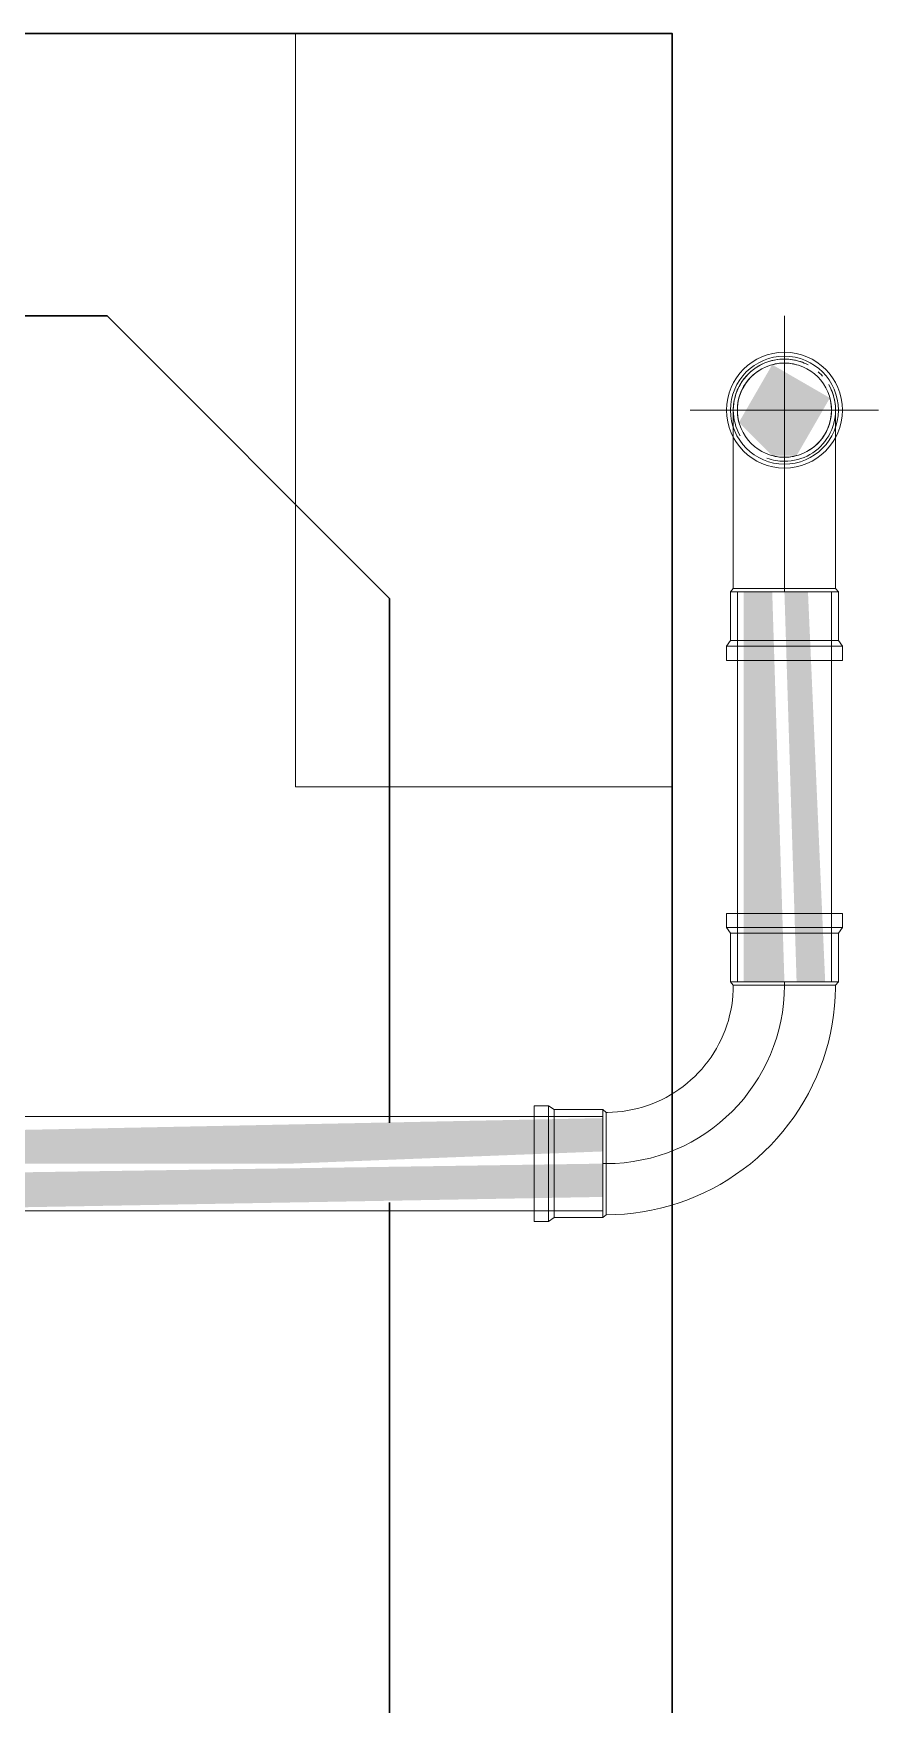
# Model space of a CAD drawing. Header units: metres. Extents: x 149 to 429, y -3 to 162.
# Drawn here: x 356.709 to 357.157, y 95.955 to 96.842 of the extents above; entities that cross this region are included whole.
import ezdxf

# ---------------------------------------------------------------- set-up
doc = ezdxf.new("R2010")
doc.units = ezdxf.units.M
doc.layers.add('1053_ARQ_BASE_MATADOURO_dwg', color=7, linetype='Continuous', lineweight=5, true_color=0x767676)
for name, color, linetype, lineweight in [('A-DETL-GENF', 7, 'Continuous', 5), ('A-PAREDE', 7, 'Continuous', 30), ('P-PIPE', 7, 'Continuous', 5), ('P-PIPE-CNTR', 7, 'Continuous', 5), ('S-COLS', 7, 'Continuous', 5)]:
    doc.layers.add(name, color=color, linetype=linetype, lineweight=lineweight)

# ---------------------------------------------------------------- blocks, each defined once
blk = doc.blocks.new('Pilar retangular - 20 x 40 cm-4014565-TÉRREO 1_20 - Dependente 2')
at = {"layer": 'A-DETL-GENF', "color": 253, "true_color": 0xaaaaaa}
for p, q in [((0.1, 0.2), (-0.1, 0.2)), ((-0.1, 0.2), (-0.1, -0.2)), ((0.1, -0.2), (0.1, 0.2)), ((-0.1, -0.2), (0.1, -0.2))]:
    blk.add_line(p, q, dxfattribs=at)
at = {"layer": 'S-COLS', "color": 253, "true_color": 0xacaaae}
for p, q in [((0.1, 0.2), (-0.1, 0.2)), ((-0.1, 0.2), (-0.1, -0.2)), ((0.1, -0.2), (0.1, 0.2)), ((-0.1, -0.2), (0.1, -0.2))]:
    blk.add_line(p, q, dxfattribs=at)
at = {"layer": 'S-COLS', "color": 253, "true_color": 0xadaab1}
for p, q in [((-0.1, -0.2), (-0.1, 0.2)), ((-0.1, 0.2), (0.1, 0.2)), ((0.1, 0.2), (0.1, -0.2)), ((0.1, -0.2), (-0.1, -0.2))]:
    blk.add_line(p, q, dxfattribs=at)
blk = doc.blocks.new('AF_Soldavel_Curva 45_90 - Standard-V127-TÉRREO 1_20 - Dependente 2')
at = {"layer": 'P-PIPE', "color": 4, "lineweight": 15, "true_color": 0x00ffff}
for p, q in [((-0.03075, 0.13284), (-0.03075, 0.12534)), ((-0.02174, 0.13284), (-0.03075, 0.13284)), ((0.03075, 0.13284), (-0.03075, 0.13284)), ((-0.03075, 0.12534), (-0.02865, 0.12234)), ((-0.03075, 0.12534), (0.03075, 0.12534)), ((-0.03075, 0.12534), (-0.02356, 0.12534)), ((-0.025, 0.13284), (0.025, 0.13284)), ((-0.025, 0.13284), (-0.02165, 0.13284)), ((0.02165, 0.13284), (0.025, 0.13284)), ((0.03075, 0.13284), (0.02174, 0.13284)), ((0.02356, 0.12534), (0.03075, 0.12534)), ((0.02865, 0.12234), (0.03075, 0.12534)), ((0.03075, 0.12534), (0.03075, 0.13284)), ((-0.02865, 0.12234), (-0.02865, 0.09644)), ((-0.02865, 0.12234), (0.02865, 0.12234)), ((-0.02865, 0.12234), (-0.02195, 0.12234)), ((0.02195, 0.12234), (0.02865, 0.12234)), ((0.02865, 0.09644), (0.02865, 0.12234)), ((-0.02865, 0.09644), (-0.02715, 0.09474)), ((-0.02865, 0.09644), (-0.02195, 0.09644)), ((-0.02865, 0.09644), (0.02865, 0.09644)), ((-0.02715, 0.09474), (0.02715, 0.09474)), ((-0.02715, 0.09474), (0.02715, 0.09474)), ((-0.02165, 0.09644), (-0.025, 0.09644)), ((0.025, 0.09644), (-0.025, 0.09644)), ((0.025, 0.09644), (0.02165, 0.09644)), ((0.02195, 0.09644), (0.02865, 0.09644)), ((0.02715, 0.09474), (0.02865, 0.09644)), ((-0.12534, 0.03075), (-0.13284, 0.03075)), ((-0.13284, 0.03075), (-0.13284, 0.02663)), ((-0.13284, 0.03075), (-0.13284, -0.03075)), ((-0.12234, 0.02865), (-0.12534, 0.03075)), ((-0.12534, 0.03075), (-0.12534, -0.03075)), ((-0.12534, 0.03075), (-0.12534, 0.02356)), ((-0.09644, 0.02865), (-0.12234, 0.02865)), ((-0.12234, 0.02865), (-0.12234, -0.02865)), ((-0.12234, 0.02865), (-0.12234, 0.02195)), ((-0.09474, 0.02715), (-0.09644, 0.02865)), ((-0.09644, 0.02865), (-0.09644, -0.02865)), ((-0.09644, 0.02865), (-0.09644, 0.02195)), ((-0.09474, 0.02715), (-0.09474, -0.02715)), ((-0.09474, 0.02715), (-0.09474, -0.02715)), ((-0.13284, -0.025), (-0.13284, 0.025)), ((-0.13284, 0.02415), (-0.13284, 0.025)), ((-0.09644, 0.025), (-0.09644, -0.025)), ((-0.09644, 0.025), (-0.09644, 0.02415)), ((-0.13284, -0.025), (-0.13284, -0.02415)), ((-0.12534, -0.02356), (-0.12534, -0.03075)), ((-0.12234, -0.02195), (-0.12234, -0.02865)), ((-0.09644, -0.02195), (-0.09644, -0.02865)), ((-0.09644, -0.02415), (-0.09644, -0.025)), ((-0.13284, -0.02663), (-0.13284, -0.03075)), ((-0.13284, -0.03075), (-0.12534, -0.03075)), ((-0.12534, -0.03075), (-0.12234, -0.02865)), ((-0.12234, -0.02865), (-0.09644, -0.02865)), ((-0.09644, -0.02865), (-0.09474, -0.02715))]:
    blk.add_line(p, q, dxfattribs=at)
at = {"layer": 'P-PIPE', "color": 4, "lineweight": 15, "true_color": 0x00ffff, "flags": 128}
for points in [[(-0.09474, -0.02715), (-0.08987, -0.02705), (-0.085, -0.02676), (-0.08015, -0.02627), (-0.07532, -0.02559), (-0.07052, -0.02472), (-0.06577, -0.02366), (-0.06106, -0.0224), (-0.0564, -0.02096), (-0.0518, -0.01934), (-0.04727, -0.01753), (-0.04282, -0.01554), (-0.03845, -0.01338), (-0.03418, -0.01104), (-0.02999, -0.00853), (-0.02592, -0.00586), (-0.02195, -0.00303), (-0.0181, -0.00004), (-0.01437, 0.0031), (-0.01077, 0.00639), (-0.0073, 0.00982), (-0.00398, 0.01338), (-0.00079, 0.01708), (0.00224, 0.0209), (0.00511, 0.02483), (0.00783, 0.02888), (0.01038, 0.03304), (0.01276, 0.03729), (0.01497, 0.04163), (0.01701, 0.04606), (0.01887, 0.05057), (0.02054, 0.05515), (0.02203, 0.05979), (0.02334, 0.06449), (0.02445, 0.06924), (0.02538, 0.07402), (0.02611, 0.07884), (0.02665, 0.08369), (0.02699, 0.08855), (0.02714, 0.09342), (0.02715, 0.09474)], [(-0.02715, 0.09474), (-0.0272, 0.09204), (-0.02737, 0.08934), (-0.02764, 0.08665), (-0.02801, 0.08397), (-0.0285, 0.08131), (-0.02909, 0.07867), (-0.02978, 0.07606), (-0.03058, 0.07348), (-0.03148, 0.07093), (-0.03249, 0.06842), (-0.03359, 0.06595), (-0.03479, 0.06353), (-0.03608, 0.06116), (-0.03747, 0.05884), (-0.03896, 0.05658), (-0.04053, 0.05438), (-0.04218, 0.05224), (-0.04393, 0.05017), (-0.04575, 0.04818), (-0.04765, 0.04625), (-0.04963, 0.04441), (-0.05167, 0.04265), (-0.05379, 0.04097), (-0.05598, 0.03937), (-0.05822, 0.03786), (-0.06052, 0.03645), (-0.06288, 0.03513), (-0.06529, 0.0339), (-0.06775, 0.03277), (-0.07025, 0.03174), (-0.07279, 0.03081), (-0.07536, 0.02999), (-0.07797, 0.02926), (-0.0806, 0.02865), (-0.08325, 0.02813), (-0.08592, 0.02773), (-0.08861, 0.02743), (-0.09131, 0.02724), (-0.09401, 0.02715), (-0.09474, 0.02715)]]:
    blk.add_lwpolyline(points, dxfattribs=at)
blk = doc.blocks.new('AF_Soldavel_Curva 45_90 - Standard-V133-TÉRREO 1_20 - Dependente 2')
at = {"layer": 'P-PIPE'}
for p, q in [((150.67517, 96.54722), (150.67367, 96.54552)), ((150.67367, 96.54552), (150.67367, 96.51962)), ((150.67367, 96.54552), (150.70232, 96.54552)), ((150.67517, 96.54722), (150.70232, 96.54722)), ((150.67732, 96.54552), (150.70232, 96.54552)), ((150.70232, 96.54722), (150.72947, 96.54722)), ((150.70232, 96.54552), (150.73097, 96.54552)), ((150.70232, 96.54552), (150.72732, 96.54552)), ((150.73097, 96.54552), (150.72947, 96.54722)), ((150.73097, 96.51962), (150.73097, 96.54552)), ((150.67367, 96.51962), (150.67157, 96.51662)), ((150.67157, 96.51662), (150.67157, 96.50912)), ((150.67157, 96.51662), (150.70232, 96.51662)), ((150.67367, 96.51962), (150.70232, 96.51962)), ((150.70232, 96.51962), (150.73097, 96.51962)), ((150.70232, 96.51662), (150.73307, 96.51662)), ((150.73307, 96.51662), (150.73097, 96.51962)), ((150.73307, 96.50912), (150.73307, 96.51662)), ((150.67157, 96.50912), (150.70232, 96.50912)), ((150.70232, 96.50912), (150.67732, 96.50912)), ((150.70232, 96.50912), (150.73307, 96.50912)), ((150.72732, 96.50912), (150.70232, 96.50912))]:
    blk.add_line(p, q, dxfattribs=at)
at = {"layer": 'P-PIPE', "flags": 128}
for points in [[(150.67517, 96.64196), (150.67519, 96.64304), (150.67525, 96.64413), (150.67536, 96.64521), (150.67551, 96.64628), (150.67571, 96.64735), (150.67595, 96.64841), (150.67623, 96.64946), (150.67655, 96.6505), (150.67691, 96.65152), (150.67731, 96.65253), (150.67775, 96.65352), (150.67824, 96.6545), (150.67876, 96.65545), (150.67932, 96.65638), (150.67991, 96.65729), (150.68054, 96.65817), (150.68121, 96.65903), (150.68191, 96.65986), (150.68264, 96.66066), (150.6834, 96.66143), (150.6842, 96.66218), (150.68502, 96.66288), (150.68587, 96.66356), (150.68675, 96.6642), (150.68765, 96.6648), (150.68857, 96.66537), (150.68952, 96.6659), (150.69049, 96.6664), (150.69148, 96.66685), (150.69248, 96.66726), (150.6935, 96.66764), (150.69453, 96.66797), (150.69558, 96.66826), (150.69664, 96.66851), (150.6977, 96.66871), (150.69878, 96.66888), (150.69986, 96.669), (150.70094, 96.66907), (150.70202, 96.66911), (150.70232, 96.66911)], [(150.70232, 96.66911), (150.7034, 96.66909), (150.70449, 96.66902), (150.70557, 96.66891), (150.70664, 96.66876), (150.70771, 96.66857), (150.70877, 96.66833), (150.70982, 96.66805), (150.71086, 96.66773), (150.71188, 96.66737), (150.71289, 96.66697), (150.71388, 96.66652), (150.71486, 96.66604)], [(150.72022, 96.66237), (150.72102, 96.66164), (150.72179, 96.66087), (150.72254, 96.66008)], [(150.72676, 96.65379), (150.72721, 96.6528), (150.72762, 96.6518), (150.728, 96.65078), (150.72833, 96.64974), (150.72862, 96.6487), (150.72887, 96.64764), (150.72907, 96.64657), (150.72924, 96.6455), (150.72936, 96.64442), (150.72943, 96.64334), (150.72947, 96.64225), (150.72947, 96.64196)], [(150.67517, 96.54722), (150.67517, 96.55101), (150.67517, 96.55479), (150.67517, 96.55856), (150.67517, 96.56231), (150.67517, 96.56604), (150.67517, 96.56974), (150.67517, 96.5734), (150.67517, 96.57702), (150.67517, 96.58059), (150.67517, 96.58411), (150.67517, 96.58757), (150.67517, 96.59097), (150.67517, 96.59429), (150.67517, 96.59754), (150.67517, 96.60071), (150.67517, 96.6038), (150.67517, 96.60679), (150.67517, 96.60969), (150.67517, 96.61249), (150.67517, 96.61518), (150.67517, 96.61777), (150.67517, 96.62024), (150.67517, 96.62259), (150.67517, 96.62483), (150.67517, 96.62694), (150.67517, 96.62892), (150.67517, 96.63078), (150.67517, 96.63249), (150.67517, 96.63408), (150.67517, 96.63552), (150.67517, 96.63682), (150.67517, 96.63798), (150.67517, 96.63899), (150.67517, 96.63986), (150.67517, 96.64058), (150.67517, 96.64115), (150.67517, 96.64157), (150.67517, 96.64184), (150.67517, 96.64195)], [(150.72947, 96.64196), (150.72947, 96.64188), (150.72947, 96.64166), (150.72947, 96.64128), (150.72947, 96.64075), (150.72947, 96.64007), (150.72947, 96.63924), (150.72947, 96.63827), (150.72947, 96.63715), (150.72947, 96.63589), (150.72947, 96.63448), (150.72947, 96.63293), (150.72947, 96.63125), (150.72947, 96.62944), (150.72947, 96.62749), (150.72947, 96.62541), (150.72947, 96.62321), (150.72947, 96.62089), (150.72947, 96.61844), (150.72947, 96.61589), (150.72947, 96.61322), (150.72947, 96.61045), (150.72947, 96.60758), (150.72947, 96.60461), (150.72947, 96.60155), (150.72947, 96.59841), (150.72947, 96.59518), (150.72947, 96.59187), (150.72947, 96.5885), (150.72947, 96.58505), (150.72947, 96.58155), (150.72947, 96.57799), (150.72947, 96.57438), (150.72947, 96.57073), (150.72947, 96.56704), (150.72947, 96.56332), (150.72947, 96.55957), (150.72947, 96.55581), (150.72947, 96.55203), (150.72947, 96.54824), (150.72947, 96.54722)]]:
    blk.add_lwpolyline(points, dxfattribs=at)
at = {"layer": 'P-PIPE'}
for radius, start, end in [(0.03075, 90, 270), (0.03075, 90, 270), (0.02865, 90, 270), (0.02865, 90, 270), (0.02715, 90, 210), (0.025, 90, 105), (0.025, 90, 105), (0.03075, 270, 90), (0.03075, 270, 90), (0.02865, 270, 90), (0.02865, 270, 90), (0.02715, 70, 90), (0.025, 75, 90), (0.025, 75, 90), (0.025, 120, 195), (0.025, 120, 195), (0.02715, 270, 30), (0.025, 300, 15), (0.025, 300, 15), (0.02715, 250, 270), (0.025, 255, 270), (0.025, 255, 270), (0.025, 270, 285), (0.025, 270, 285)]:
    blk.add_arc((150.70232, 96.64196), radius, start, end, dxfattribs=at)
blk = doc.blocks.new('1053_ARQ_BASE_MATADOURO_dwg_arq geral tgov-4039641-TÉRREO 1_20 - Dependente 2')
at = {"layer": 'A-PAREDE', "color": 253, "true_color": 0xaaaaaa}
blk.add_line((20.28292, 13.03532), (20.28292, 12.47758), dxfattribs=at)
at = {"layer": 'A-PAREDE', "color": 253, "true_color": 0xaaaaaa, "flags": 128}
for points in [[(17.23292, 13.65592), (20.43292, 13.65592), (20.43292, 12.48007)], [(20.13292, 10.60592), (17.53292, 10.60592), (17.38292, 10.75592), (17.38292, 13.35592), (17.53292, 13.50592), (20.13292, 13.50592), (20.28292, 13.35592), (20.28292, 13.07758)]]:
    blk.add_lwpolyline(points, dxfattribs=at)
blk = doc.blocks.new('1053_ARQ_BASE_MATADOURO_dwg-3625622-TÉRREO 1_20 - Dependente 2')
blk.add_blockref('1053_ARQ_BASE_MATADOURO_dwg_arq geral tgov-4039641-TÉRREO 1_20 - Dependente 2', (130.20979, 83.18603))

msp = doc.modelspace()

# ---------------------------------------------------------------- hatches: boundary and pattern name
at = {"layer": 'P-PIPE', "true_color": 0x69503c}
for points in [[(357.11383, 96.61781), (357.1315, 96.64843), (357.10088, 96.66611), (357.08321, 96.63549), (357.10088, 96.61781)], [(357.08968, 96.3384), (357.10736, 96.3384), (357.10088, 96.54552), (357.0857, 96.54552), (357.0857, 96.3384)], [(357.12901, 96.3384), (357.11986, 96.54552), (357.10736, 96.54552), (357.11383, 96.3384), (357.12503, 96.3384)], [(356.84512, 96.24196), (357.01092, 96.24843), (357.01092, 96.26611), (356.57926, 96.25736), (356.58734, 96.24196), (356.64776, 96.24196)], [(356.64776, 96.21781), (357.01092, 96.22428), (357.01092, 96.24196), (356.57926, 96.23549), (356.58734, 96.21781), (356.64116, 96.21781)]]:
    msp.add_hatch(color=27, dxfattribs=at).paths.add_polyline_path(points)

# ---------------------------------------------------------------- linework, layer by layer
at = {"layer": 'P-PIPE', "color": 4, "lineweight": 15, "true_color": 0x00ffff}
for p, q in [((357.08236, 96.54552), (357.08236, 96.3384)), ((357.13236, 96.54552), (357.08236, 96.54552)), ((357.13236, 96.3384), (357.13236, 96.54552)), ((357.08236, 96.3384), (357.13236, 96.3384)), ((357.01092, 96.26696), (356.57926, 96.26696)), ((357.01092, 96.21696), (357.01092, 96.26696)), ((356.57926, 96.21696), (357.01092, 96.21696))]:
    msp.add_line(p, q, dxfattribs=at)
at = {"layer": 'P-PIPE'}
for start, end in [(90, 180), (90, 105), (75, 90), (0, 90), (120, 180), (180, 195), (180, 270), (270, 0), (300, 0), (0, 15), (255, 270), (270, 285)]:
    msp.add_arc((357.10736, 96.64196), 0.025, start, end, dxfattribs=at)
at = {"layer": 'P-PIPE-CNTR'}
for p, q in [((357.10736, 96.59196), (357.10736, 96.69196)), ((357.05736, 96.64196), (357.15736, 96.64196)), ((357.10736, 96.61421), (357.10736, 96.54722)), ((357.10736, 96.54722), (357.10736, 96.54552)), ((357.10736, 96.54722), (357.10736, 96.54552))]:
    msp.add_line(p, q, dxfattribs=at)
at = {"layer": 'P-PIPE-CNTR', "color": 4, "lineweight": 15, "true_color": 0x00ffff}
for p, q in [((357.10736, 96.3367), (357.10736, 96.3384)), ((357.10736, 96.3384), (357.10736, 96.3367)), ((357.01262, 96.24196), (357.01092, 96.24196)), ((357.01262, 96.24196), (357.01092, 96.24196))]:
    msp.add_line(p, q, dxfattribs=at)
msp.add_arc((357.01262, 96.3367), 0.09474, 270, 0, dxfattribs=at)

# ---------------------------------------------------------------- block references
at = {"layer": '1053_ARQ_BASE_MATADOURO_dwg', "color": 253, "true_color": 0xaaaaaa}
msp.add_blockref('1053_ARQ_BASE_MATADOURO_dwg-3625622-TÉRREO 1_20 - Dependente 2', (206.40504, 0), dxfattribs=at)
at = {"layer": 'P-PIPE'}
msp.add_blockref('AF_Soldavel_Curva 45_90 - Standard-V133-TÉRREO 1_20 - Dependente 2', (206.40504, 0), dxfattribs=at)
at = {"layer": 'P-PIPE', "color": 4, "lineweight": 15, "true_color": 0x00ffff}
msp.add_blockref('AF_Soldavel_Curva 45_90 - Standard-V127-TÉRREO 1_20 - Dependente 2', (357.10736, 96.24196), dxfattribs=at)
at = {"layer": 'S-COLS', "color": 253, "true_color": 0xadaab1}
msp.add_blockref('Pilar retangular - 20 x 40 cm-4014565-TÉRREO 1_20 - Dependente 2', (356.94776, 96.64196), dxfattribs=at)

doc.saveas('drawing.dxf')
